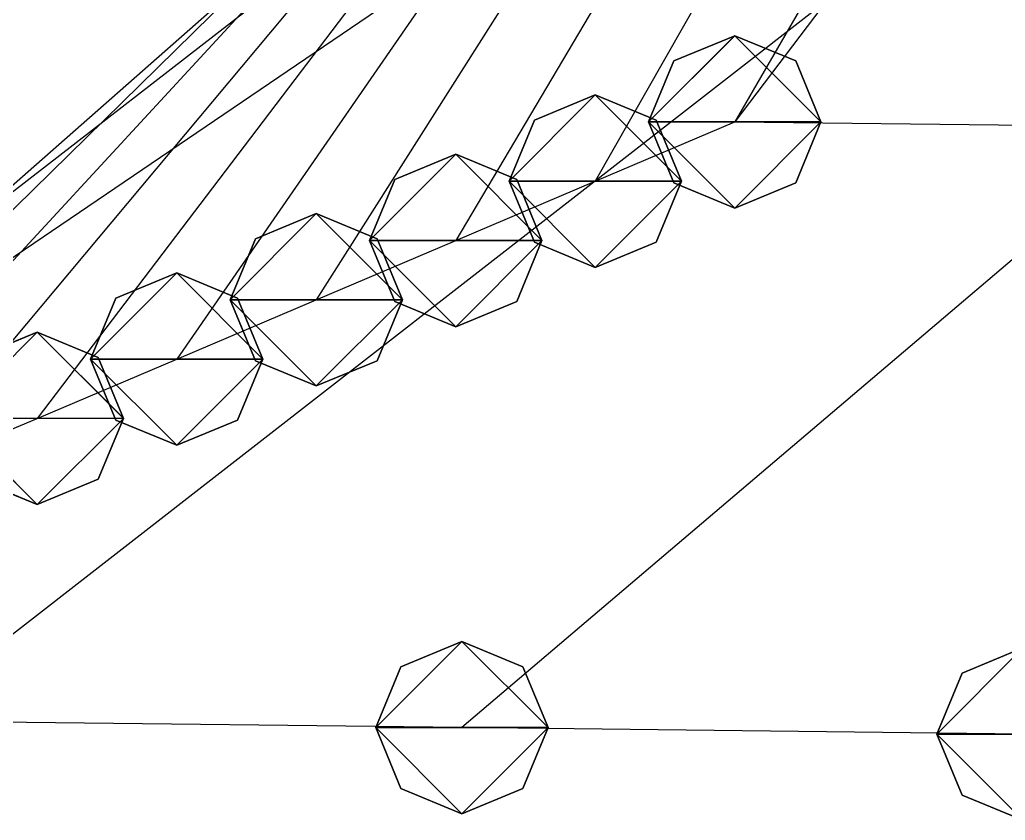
# Model space of a CAD drawing. Header units: metres. Extents: x -59 to 99, y -54 to 55.
# Drawn here: x -49.84 to -38.4, y -53.1 to -43.81 of the extents above; entities that cross this region are included whole.
import ezdxf

# ---------------------------------------------------------------- set-up
doc = ezdxf.new("R2010")
doc.units = ezdxf.units.M

msp = doc.modelspace()

# ---------------------------------------------------------------- linework, layer by layer
for p, q in [((-33.706375, -34.655807, -235.48903), (-41.542145, -44.995247, -246.90262)), ((-35.678055, -34.852127, -232.68097), (-41.542145, -44.995247, -246.90262)), ((-37.251312, -35.306625, -226.17654), (-43.161545, -45.682938, -237.05861)), ((-38.55408, -35.85675, -218.2991), (-44.780952, -46.370636, -227.21458)), ((-39.66145, -36.44751, -209.83919), (-46.400352, -47.058327, -217.37057)), ((-40.619896, -37.056564, -201.11931), (-48.019753, -47.746025, -207.52657)), ((-41.457565, -37.672134, -192.30586), (-49.639153, -48.433723, -197.68256)), ((-42.18656, -38.28588, -183.51486), (-51.258568, -49.121414, -187.83853)), ((-42.79889, -38.889984, -174.86116), (-52.877968, -49.809113, -177.99452)), ((-43.252502, -39.47351, -166.50565), (-54.497368, -50.496803, -168.15051)), ((-43.432953, -40.01529, -158.75272), (-56.116776, -51.1845, -158.3065)), ((-43.04078, -40.463684, -152.33978), (-57.736176, -51.872192, -148.46248)), ((-41.224747, -40.667046, -149.43506), (-57.736176, -51.872192, -148.46248)), ((-36.88044, -40.797417, -147.573), (-51.22329, -51.94668, -147.39627)), ((-31.61129, -40.88968, -146.25305), (-44.71041, -52.021164, -146.33006)), ((-41.542145, -43.995247, -246.90245), (-42.249252, -44.28814, -246.9025)), ((-41.542145, -43.995247, -246.90245), (-42.249252, -44.28814, -246.9025)), ((-41.542145, -43.995247, -246.90245), (-42.249252, -44.28814, -246.9025)), ((-41.542145, -43.995247, -246.90245), (-42.249252, -44.28814, -246.9025)), ((-41.542145, -43.995247, -246.90245), (-42.249252, -44.28814, -246.9025)), ((-41.542145, -43.995247, -246.90245), (-42.249252, -44.28814, -246.9025)), ((-40.835037, -44.28814, -246.9025), (-41.542145, -43.995247, -246.90245)), ((-40.835037, -44.28814, -246.9025), (-41.542145, -43.995247, -246.90245)), ((-40.835037, -44.28814, -246.9025), (-41.542145, -43.995247, -246.90245)), ((-40.835037, -44.28814, -246.9025), (-41.542145, -43.995247, -246.90245)), ((-40.835037, -44.28814, -246.9025), (-41.542145, -43.995247, -246.90245)), ((-40.835037, -44.28814, -246.9025), (-41.542145, -43.995247, -246.90245)), ((-42.249252, -44.28814, -246.9025), (-42.542145, -44.995247, -246.90262)), ((-42.249252, -44.28814, -246.9025), (-42.542145, -44.995247, -246.90262)), ((-42.249252, -44.28814, -246.9025), (-42.542145, -44.995247, -246.90262)), ((-42.249252, -44.28814, -246.9025), (-42.542145, -44.995247, -246.90262)), ((-42.249252, -44.28814, -246.9025), (-42.542145, -44.995247, -246.90262)), ((-42.249252, -44.28814, -246.9025), (-42.542145, -44.995247, -246.90262)), ((-40.542145, -44.995247, -246.90262), (-40.835037, -44.28814, -246.9025)), ((-40.542145, -44.995247, -246.90262), (-40.835037, -44.28814, -246.9025)), ((-40.542145, -44.995247, -246.90262), (-40.835037, -44.28814, -246.9025)), ((-40.542145, -44.995247, -246.90262), (-40.835037, -44.28814, -246.9025)), ((-40.542145, -44.995247, -246.90262), (-40.835037, -44.28814, -246.9025)), ((-40.542145, -44.995247, -246.90262), (-40.835037, -44.28814, -246.9025)), ((-43.161545, -44.682938, -237.05844), (-43.868652, -44.97583, -237.05849)), ((-43.161545, -44.682938, -237.05844), (-43.868652, -44.97583, -237.05849)), ((-43.161545, -44.682938, -237.05844), (-43.868652, -44.97583, -237.05849)), ((-42.454437, -44.97583, -237.05849), (-43.161545, -44.682938, -237.05844)), ((-42.454437, -44.97583, -237.05849), (-43.161545, -44.682938, -237.05844)), ((-42.454437, -44.97583, -237.05849), (-43.161545, -44.682938, -237.05844)), ((-43.868652, -44.97583, -237.05849), (-44.161545, -45.682938, -237.05861)), ((-43.868652, -44.97583, -237.05849), (-44.161545, -45.682938, -237.05861)), ((-43.868652, -44.97583, -237.05849), (-44.161545, -45.682938, -237.05861)), ((-43.161545, -45.682938, -237.05861), (-41.542145, -44.995247, -246.90262)), ((-42.542145, -44.995247, -246.90262), (-42.249252, -45.702354, -246.90274)), ((-42.542145, -44.995247, -246.90262), (-42.249252, -45.702354, -246.90274)), ((-42.542145, -44.995247, -246.90262), (-42.249252, -45.702354, -246.90274)), ((-42.542145, -44.995247, -246.90262), (-42.249252, -45.702354, -246.90274)), ((-42.542145, -44.995247, -246.90262), (-42.249252, -45.702354, -246.90274)), ((-42.542145, -44.995247, -246.90262), (-42.249252, -45.702354, -246.90274)), ((-42.161545, -45.682938, -237.05861), (-42.454437, -44.97583, -237.05849)), ((-42.161545, -45.682938, -237.05861), (-42.454437, -44.97583, -237.05849)), ((-42.161545, -45.682938, -237.05861), (-42.454437, -44.97583, -237.05849)), ((-41.542145, -44.995247, -246.90262), (-41.542145, -44.995247, -246.90262)), ((-41.542145, -44.995247, -246.90262), (-35.02926, -45.069733, -245.83641)), ((-40.835037, -45.702354, -246.90274), (-40.542145, -44.995247, -246.90262)), ((-40.835037, -45.702354, -246.90274), (-40.542145, -44.995247, -246.90262)), ((-40.835037, -45.702354, -246.90274), (-40.542145, -44.995247, -246.90262)), ((-40.835037, -45.702354, -246.90274), (-40.542145, -44.995247, -246.90262)), ((-40.835037, -45.702354, -246.90274), (-40.542145, -44.995247, -246.90262)), ((-40.835037, -45.702354, -246.90274), (-40.542145, -44.995247, -246.90262)), ((-44.780952, -45.370636, -227.21442), (-45.48806, -45.66353, -227.21446)), ((-44.780952, -45.370636, -227.21442), (-45.48806, -45.66353, -227.21446)), ((-44.780952, -45.370636, -227.21442), (-45.48806, -45.66353, -227.21446)), ((-44.073845, -45.66353, -227.21446), (-44.780952, -45.370636, -227.21442)), ((-44.073845, -45.66353, -227.21446), (-44.780952, -45.370636, -227.21442)), ((-44.073845, -45.66353, -227.21446), (-44.780952, -45.370636, -227.21442)), ((-45.48806, -45.66353, -227.21446), (-45.780952, -46.370636, -227.21458)), ((-45.48806, -45.66353, -227.21446), (-45.780952, -46.370636, -227.21458)), ((-45.48806, -45.66353, -227.21446), (-45.780952, -46.370636, -227.21458)), ((-44.780952, -46.370636, -227.21458), (-43.161545, -45.682938, -237.05861)), ((-44.161545, -45.682938, -237.05861), (-43.868652, -46.390045, -237.05873)), ((-44.161545, -45.682938, -237.05861), (-43.868652, -46.390045, -237.05873)), ((-44.161545, -45.682938, -237.05861), (-43.868652, -46.390045, -237.05873)), ((-43.780952, -46.370636, -227.21458), (-44.073845, -45.66353, -227.21446)), ((-43.780952, -46.370636, -227.21458), (-44.073845, -45.66353, -227.21446)), ((-43.780952, -46.370636, -227.21458), (-44.073845, -45.66353, -227.21446)), ((-42.454437, -46.390045, -237.05873), (-42.161545, -45.682938, -237.05861)), ((-42.454437, -46.390045, -237.05873), (-42.161545, -45.682938, -237.05861)), ((-42.454437, -46.390045, -237.05873), (-42.161545, -45.682938, -237.05861)), ((-42.249252, -45.702354, -246.90274), (-41.542145, -45.995247, -246.90279)), ((-42.249252, -45.702354, -246.90274), (-41.542145, -45.995247, -246.90279)), ((-42.249252, -45.702354, -246.90274), (-41.542145, -45.995247, -246.90279)), ((-42.249252, -45.702354, -246.90274), (-41.542145, -45.995247, -246.90279)), ((-42.249252, -45.702354, -246.90274), (-41.542145, -45.995247, -246.90279)), ((-42.249252, -45.702354, -246.90274), (-41.542145, -45.995247, -246.90279)), ((-41.542145, -45.995247, -246.90279), (-40.835037, -45.702354, -246.90274)), ((-41.542145, -45.995247, -246.90279), (-40.835037, -45.702354, -246.90274)), ((-41.542145, -45.995247, -246.90279), (-40.835037, -45.702354, -246.90274)), ((-41.542145, -45.995247, -246.90279), (-40.835037, -45.702354, -246.90274)), ((-41.542145, -45.995247, -246.90279), (-40.835037, -45.702354, -246.90274)), ((-41.542145, -45.995247, -246.90279), (-40.835037, -45.702354, -246.90274)), ((-46.400352, -46.058327, -217.3704), (-47.10746, -46.35122, -217.37045)), ((-46.400352, -46.058327, -217.3704), (-47.10746, -46.35122, -217.37045)), ((-46.400352, -46.058327, -217.3704), (-47.10746, -46.35122, -217.37045)), ((-45.693245, -46.35122, -217.37045), (-46.400352, -46.058327, -217.3704)), ((-45.693245, -46.35122, -217.37045), (-46.400352, -46.058327, -217.3704)), ((-45.693245, -46.35122, -217.37045), (-46.400352, -46.058327, -217.3704)), ((-47.10746, -46.35122, -217.37045), (-47.400352, -47.058327, -217.37057)), ((-47.10746, -46.35122, -217.37045), (-47.400352, -47.058327, -217.37057)), ((-47.10746, -46.35122, -217.37045), (-47.400352, -47.058327, -217.37057)), ((-46.400352, -47.058327, -217.37057), (-44.780952, -46.370636, -227.21458)), ((-45.780952, -46.370636, -227.21458), (-45.48806, -47.077744, -227.2147)), ((-45.780952, -46.370636, -227.21458), (-45.48806, -47.077744, -227.2147)), ((-45.780952, -46.370636, -227.21458), (-45.48806, -47.077744, -227.2147)), ((-45.400352, -47.058327, -217.37057), (-45.693245, -46.35122, -217.37045)), ((-45.400352, -47.058327, -217.37057), (-45.693245, -46.35122, -217.37045)), ((-45.400352, -47.058327, -217.37057), (-45.693245, -46.35122, -217.37045)), ((-44.073845, -47.077744, -227.2147), (-43.780952, -46.370636, -227.21458)), ((-44.073845, -47.077744, -227.2147), (-43.780952, -46.370636, -227.21458)), ((-44.073845, -47.077744, -227.2147), (-43.780952, -46.370636, -227.21458)), ((-43.868652, -46.390045, -237.05873), (-43.161545, -46.682938, -237.05878)), ((-43.868652, -46.390045, -237.05873), (-43.161545, -46.682938, -237.05878)), ((-43.868652, -46.390045, -237.05873), (-43.161545, -46.682938, -237.05878)), ((-43.161545, -46.682938, -237.05878), (-42.454437, -46.390045, -237.05873)), ((-43.161545, -46.682938, -237.05878), (-42.454437, -46.390045, -237.05873)), ((-43.161545, -46.682938, -237.05878), (-42.454437, -46.390045, -237.05873)), ((-48.019753, -46.746025, -207.5264), (-48.72686, -47.038918, -207.52644)), ((-48.019753, -46.746025, -207.5264), (-48.72686, -47.038918, -207.52644)), ((-48.019753, -46.746025, -207.5264), (-48.72686, -47.038918, -207.52644)), ((-47.312645, -47.038918, -207.52644), (-48.019753, -46.746025, -207.5264)), ((-47.312645, -47.038918, -207.52644), (-48.019753, -46.746025, -207.5264)), ((-47.312645, -47.038918, -207.52644), (-48.019753, -46.746025, -207.5264)), ((-48.72686, -47.038918, -207.52644), (-49.019753, -47.746025, -207.52657)), ((-48.72686, -47.038918, -207.52644), (-49.019753, -47.746025, -207.52657)), ((-48.72686, -47.038918, -207.52644), (-49.019753, -47.746025, -207.52657)), ((-48.019753, -47.746025, -207.52657), (-46.400352, -47.058327, -217.37057)), ((-47.400352, -47.058327, -217.37057), (-47.10746, -47.765434, -217.3707)), ((-47.400352, -47.058327, -217.37057), (-47.10746, -47.765434, -217.3707)), ((-47.400352, -47.058327, -217.37057), (-47.10746, -47.765434, -217.3707)), ((-47.019753, -47.746025, -207.52657), (-47.312645, -47.038918, -207.52644)), ((-47.019753, -47.746025, -207.52657), (-47.312645, -47.038918, -207.52644)), ((-47.019753, -47.746025, -207.52657), (-47.312645, -47.038918, -207.52644)), ((-45.693245, -47.765434, -217.3707), (-45.400352, -47.058327, -217.37057)), ((-45.693245, -47.765434, -217.3707), (-45.400352, -47.058327, -217.37057)), ((-45.693245, -47.765434, -217.3707), (-45.400352, -47.058327, -217.37057)), ((-45.48806, -47.077744, -227.2147), (-44.780952, -47.370636, -227.21475)), ((-45.48806, -47.077744, -227.2147), (-44.780952, -47.370636, -227.21475)), ((-45.48806, -47.077744, -227.2147), (-44.780952, -47.370636, -227.21475)), ((-44.780952, -47.370636, -227.21475), (-44.073845, -47.077744, -227.2147)), ((-44.780952, -47.370636, -227.21475), (-44.073845, -47.077744, -227.2147)), ((-44.780952, -47.370636, -227.21475), (-44.073845, -47.077744, -227.2147)), ((-49.639153, -47.433723, -197.68239), (-50.34626, -47.726616, -197.68243)), ((-49.639153, -47.433723, -197.68239), (-50.34626, -47.726616, -197.68243)), ((-49.639153, -47.433723, -197.68239), (-50.34626, -47.726616, -197.68243)), ((-48.932045, -47.726616, -197.68243), (-49.639153, -47.433723, -197.68239)), ((-48.932045, -47.726616, -197.68243), (-49.639153, -47.433723, -197.68239)), ((-48.932045, -47.726616, -197.68243), (-49.639153, -47.433723, -197.68239)), ((-49.639153, -48.433723, -197.68256), (-48.019753, -47.746025, -207.52657)), ((-49.019753, -47.746025, -207.52657), (-48.72686, -48.453133, -207.52669)), ((-49.019753, -47.746025, -207.52657), (-48.72686, -48.453133, -207.52669)), ((-49.019753, -47.746025, -207.52657), (-48.72686, -48.453133, -207.52669)), ((-48.639153, -48.433723, -197.68256), (-48.932045, -47.726616, -197.68243)), ((-48.639153, -48.433723, -197.68256), (-48.932045, -47.726616, -197.68243)), ((-48.639153, -48.433723, -197.68256), (-48.932045, -47.726616, -197.68243)), ((-47.312645, -48.453133, -207.52669), (-47.019753, -47.746025, -207.52657)), ((-47.312645, -48.453133, -207.52669), (-47.019753, -47.746025, -207.52657)), ((-47.312645, -48.453133, -207.52669), (-47.019753, -47.746025, -207.52657)), ((-47.10746, -47.765434, -217.3707), (-46.400352, -48.058327, -217.37074)), ((-47.10746, -47.765434, -217.3707), (-46.400352, -48.058327, -217.37074)), ((-47.10746, -47.765434, -217.3707), (-46.400352, -48.058327, -217.37074)), ((-46.400352, -48.058327, -217.37074), (-45.693245, -47.765434, -217.3707)), ((-46.400352, -48.058327, -217.37074), (-45.693245, -47.765434, -217.3707)), ((-46.400352, -48.058327, -217.37074), (-45.693245, -47.765434, -217.3707)), ((-51.258568, -49.121414, -187.83853), (-49.639153, -48.433723, -197.68256)), ((-48.932045, -49.14083, -197.68268), (-48.639153, -48.433723, -197.68256)), ((-48.932045, -49.14083, -197.68268), (-48.639153, -48.433723, -197.68256)), ((-48.932045, -49.14083, -197.68268), (-48.639153, -48.433723, -197.68256)), ((-48.72686, -48.453133, -207.52669), (-48.019753, -48.746025, -207.52673)), ((-48.72686, -48.453133, -207.52669), (-48.019753, -48.746025, -207.52673)), ((-48.72686, -48.453133, -207.52669), (-48.019753, -48.746025, -207.52673)), ((-48.019753, -48.746025, -207.52673), (-47.312645, -48.453133, -207.52669)), ((-48.019753, -48.746025, -207.52673), (-47.312645, -48.453133, -207.52669)), ((-48.019753, -48.746025, -207.52673), (-47.312645, -48.453133, -207.52669)), ((-50.34626, -49.14083, -197.68268), (-49.639153, -49.433723, -197.68272)), ((-50.34626, -49.14083, -197.68268), (-49.639153, -49.433723, -197.68272)), ((-50.34626, -49.14083, -197.68268), (-49.639153, -49.433723, -197.68272)), ((-49.639153, -49.433723, -197.68272), (-48.932045, -49.14083, -197.68268)), ((-49.639153, -49.433723, -197.68272), (-48.932045, -49.14083, -197.68268)), ((-49.639153, -49.433723, -197.68272), (-48.932045, -49.14083, -197.68268)), ((-44.71041, -51.021164, -146.3299), (-45.41752, -51.314056, -146.32994)), ((-44.71041, -51.021164, -146.3299), (-45.41752, -51.314056, -146.32994)), ((-44.71041, -51.021164, -146.3299), (-45.41752, -51.314056, -146.32994)), ((-44.003304, -51.314056, -146.32994), (-44.71041, -51.021164, -146.3299)), ((-44.003304, -51.314056, -146.32994), (-44.71041, -51.021164, -146.3299)), ((-44.003304, -51.314056, -146.32994), (-44.71041, -51.021164, -146.3299)), ((-38.19753, -51.09565, -145.26369), (-38.904636, -51.388542, -145.26373)), ((-38.19753, -51.09565, -145.26369), (-38.904636, -51.388542, -145.26373)), ((-38.19753, -51.09565, -145.26369), (-38.904636, -51.388542, -145.26373)), ((-45.41752, -51.314056, -146.32994), (-45.71041, -52.021164, -146.33006)), ((-45.41752, -51.314056, -146.32994), (-45.71041, -52.021164, -146.33006)), ((-45.41752, -51.314056, -146.32994), (-45.71041, -52.021164, -146.33006)), ((-43.71041, -52.021164, -146.33006), (-44.003304, -51.314056, -146.32994)), ((-43.71041, -52.021164, -146.33006), (-44.003304, -51.314056, -146.32994)), ((-43.71041, -52.021164, -146.33006), (-44.003304, -51.314056, -146.32994)), ((-38.904636, -51.388542, -145.26373), (-39.19753, -52.09565, -145.26385)), ((-38.904636, -51.388542, -145.26373), (-39.19753, -52.09565, -145.26385)), ((-38.904636, -51.388542, -145.26373), (-39.19753, -52.09565, -145.26385)), ((-44.71041, -52.021164, -146.33006), (-51.22329, -51.94668, -147.39627)), ((-45.71041, -52.021164, -146.33006), (-45.41752, -52.72827, -146.33018)), ((-45.71041, -52.021164, -146.33006), (-45.41752, -52.72827, -146.33018)), ((-45.71041, -52.021164, -146.33006), (-45.41752, -52.72827, -146.33018)), ((-38.19753, -52.09565, -145.26385), (-44.71041, -52.021164, -146.33006)), ((-44.003304, -52.72827, -146.33018), (-43.71041, -52.021164, -146.33006)), ((-44.003304, -52.72827, -146.33018), (-43.71041, -52.021164, -146.33006)), ((-44.003304, -52.72827, -146.33018), (-43.71041, -52.021164, -146.33006)), ((-39.19753, -52.09565, -145.26385), (-38.904636, -52.802757, -145.26398)), ((-39.19753, -52.09565, -145.26385), (-38.904636, -52.802757, -145.26398)), ((-39.19753, -52.09565, -145.26385), (-38.904636, -52.802757, -145.26398)), ((-45.41752, -52.72827, -146.33018), (-44.71041, -53.021164, -146.33023)), ((-45.41752, -52.72827, -146.33018), (-44.71041, -53.021164, -146.33023)), ((-45.41752, -52.72827, -146.33018), (-44.71041, -53.021164, -146.33023)), ((-44.71041, -53.021164, -146.33023), (-44.003304, -52.72827, -146.33018)), ((-44.71041, -53.021164, -146.33023), (-44.003304, -52.72827, -146.33018)), ((-44.71041, -53.021164, -146.33023), (-44.003304, -52.72827, -146.33018)), ((-38.904636, -52.802757, -145.26398), (-38.19753, -53.09565, -145.26402)), ((-38.904636, -52.802757, -145.26398), (-38.19753, -53.09565, -145.26402)), ((-38.904636, -52.802757, -145.26398), (-38.19753, -53.09565, -145.26402))]:
    msp.add_line(p, q)
for points in [[(-42.542145, -44.995247, -246.90262), (-42.249252, -44.28814, -246.9025), (-41.542145, -43.995247, -246.90245), (-41.542046, -43.995148, -246.90234)], [(-42.542145, -44.995247, -246.90262), (-42.249252, -44.28814, -246.9025), (-41.542145, -43.995247, -246.90245), (-41.542046, -43.995148, -246.90234)], [(-42.542145, -44.995247, -246.90262), (-42.249252, -44.28814, -246.9025), (-41.542145, -43.995247, -246.90245), (-41.542046, -43.995148, -246.90234)], [(-42.542145, -44.995247, -246.90262), (-42.249252, -44.28814, -246.9025), (-41.542145, -43.995247, -246.90245), (-41.542046, -43.995148, -246.90234)], [(-42.542145, -44.995247, -246.90262), (-42.249252, -44.28814, -246.9025), (-41.542145, -43.995247, -246.90245), (-41.542046, -43.995148, -246.90234)], [(-42.542145, -44.995247, -246.90262), (-42.249252, -44.28814, -246.9025), (-41.542145, -43.995247, -246.90245), (-41.542046, -43.995148, -246.90234)], [(-42.542145, -44.995247, -246.90262), (-41.542145, -43.995247, -246.90245), (-40.542145, -44.995247, -246.90262), (-40.542046, -44.995148, -246.90251)], [(-42.542145, -44.995247, -246.90262), (-41.542145, -43.995247, -246.90245), (-40.542145, -44.995247, -246.90262), (-40.542046, -44.995148, -246.90251)], [(-42.542145, -44.995247, -246.90262), (-41.542145, -43.995247, -246.90245), (-40.542145, -44.995247, -246.90262), (-40.542046, -44.995148, -246.90251)], [(-42.542145, -44.995247, -246.90262), (-41.542145, -43.995247, -246.90245), (-40.542145, -44.995247, -246.90262), (-40.542046, -44.995148, -246.90251)], [(-42.542145, -44.995247, -246.90262), (-41.542145, -43.995247, -246.90245), (-40.542145, -44.995247, -246.90262), (-40.542046, -44.995148, -246.90251)], [(-42.542145, -44.995247, -246.90262), (-41.542145, -43.995247, -246.90245), (-40.542145, -44.995247, -246.90262), (-40.542046, -44.995148, -246.90251)], [(-41.542145, -43.995247, -246.90245), (-40.835037, -44.28814, -246.9025), (-40.542145, -44.995247, -246.90262), (-40.542046, -44.995148, -246.90251)], [(-41.542145, -43.995247, -246.90245), (-40.835037, -44.28814, -246.9025), (-40.542145, -44.995247, -246.90262), (-40.542046, -44.995148, -246.90251)], [(-41.542145, -43.995247, -246.90245), (-40.835037, -44.28814, -246.9025), (-40.542145, -44.995247, -246.90262), (-40.542046, -44.995148, -246.90251)], [(-41.542145, -43.995247, -246.90245), (-40.835037, -44.28814, -246.9025), (-40.542145, -44.995247, -246.90262), (-40.542046, -44.995148, -246.90251)], [(-41.542145, -43.995247, -246.90245), (-40.835037, -44.28814, -246.9025), (-40.542145, -44.995247, -246.90262), (-40.542046, -44.995148, -246.90251)], [(-41.542145, -43.995247, -246.90245), (-40.835037, -44.28814, -246.9025), (-40.542145, -44.995247, -246.90262), (-40.542046, -44.995148, -246.90251)], [(-44.161545, -45.682938, -237.05861), (-43.868652, -44.97583, -237.05849), (-43.161545, -44.682938, -237.05844), (-43.161446, -44.68284, -237.05833)], [(-44.161545, -45.682938, -237.05861), (-43.868652, -44.97583, -237.05849), (-43.161545, -44.682938, -237.05844), (-43.161446, -44.68284, -237.05833)], [(-44.161545, -45.682938, -237.05861), (-43.868652, -44.97583, -237.05849), (-43.161545, -44.682938, -237.05844), (-43.161446, -44.68284, -237.05833)], [(-44.161545, -45.682938, -237.05861), (-43.161545, -44.682938, -237.05844), (-42.161545, -45.682938, -237.05861), (-42.161446, -45.68284, -237.0585)], [(-44.161545, -45.682938, -237.05861), (-43.161545, -44.682938, -237.05844), (-42.161545, -45.682938, -237.05861), (-42.161446, -45.68284, -237.0585)], [(-44.161545, -45.682938, -237.05861), (-43.161545, -44.682938, -237.05844), (-42.161545, -45.682938, -237.05861), (-42.161446, -45.68284, -237.0585)], [(-43.161545, -44.682938, -237.05844), (-42.454437, -44.97583, -237.05849), (-42.161545, -45.682938, -237.05861), (-42.161446, -45.68284, -237.0585)], [(-43.161545, -44.682938, -237.05844), (-42.454437, -44.97583, -237.05849), (-42.161545, -45.682938, -237.05861), (-42.161446, -45.68284, -237.0585)], [(-43.161545, -44.682938, -237.05844), (-42.454437, -44.97583, -237.05849), (-42.161545, -45.682938, -237.05861), (-42.161446, -45.68284, -237.0585)], [(-41.542145, -45.995247, -246.90279), (-42.249252, -45.702354, -246.90274), (-42.542145, -44.995247, -246.90262), (-42.542046, -44.995148, -246.90251)], [(-40.542145, -44.995247, -246.90262), (-41.542145, -45.995247, -246.90279), (-42.542145, -44.995247, -246.90262), (-42.542046, -44.995148, -246.90251)], [(-41.542145, -45.995247, -246.90279), (-42.249252, -45.702354, -246.90274), (-42.542145, -44.995247, -246.90262), (-42.542046, -44.995148, -246.90251)], [(-40.542145, -44.995247, -246.90262), (-41.542145, -45.995247, -246.90279), (-42.542145, -44.995247, -246.90262), (-42.542046, -44.995148, -246.90251)], [(-41.542145, -45.995247, -246.90279), (-42.249252, -45.702354, -246.90274), (-42.542145, -44.995247, -246.90262), (-42.542046, -44.995148, -246.90251)], [(-40.542145, -44.995247, -246.90262), (-41.542145, -45.995247, -246.90279), (-42.542145, -44.995247, -246.90262), (-42.542046, -44.995148, -246.90251)], [(-41.542145, -45.995247, -246.90279), (-42.249252, -45.702354, -246.90274), (-42.542145, -44.995247, -246.90262), (-42.542046, -44.995148, -246.90251)], [(-40.542145, -44.995247, -246.90262), (-41.542145, -45.995247, -246.90279), (-42.542145, -44.995247, -246.90262), (-42.542046, -44.995148, -246.90251)], [(-41.542145, -45.995247, -246.90279), (-42.249252, -45.702354, -246.90274), (-42.542145, -44.995247, -246.90262), (-42.542046, -44.995148, -246.90251)], [(-40.542145, -44.995247, -246.90262), (-41.542145, -45.995247, -246.90279), (-42.542145, -44.995247, -246.90262), (-42.542046, -44.995148, -246.90251)], [(-41.542145, -45.995247, -246.90279), (-42.249252, -45.702354, -246.90274), (-42.542145, -44.995247, -246.90262), (-42.542046, -44.995148, -246.90251)], [(-40.542145, -44.995247, -246.90262), (-41.542145, -45.995247, -246.90279), (-42.542145, -44.995247, -246.90262), (-42.542046, -44.995148, -246.90251)], [(-40.542145, -44.995247, -246.90262), (-40.835037, -45.702354, -246.90274), (-41.542145, -45.995247, -246.90279), (-41.542046, -45.995148, -246.90268)], [(-40.542145, -44.995247, -246.90262), (-40.835037, -45.702354, -246.90274), (-41.542145, -45.995247, -246.90279), (-41.542046, -45.995148, -246.90268)], [(-40.542145, -44.995247, -246.90262), (-40.835037, -45.702354, -246.90274), (-41.542145, -45.995247, -246.90279), (-41.542046, -45.995148, -246.90268)], [(-40.542145, -44.995247, -246.90262), (-40.835037, -45.702354, -246.90274), (-41.542145, -45.995247, -246.90279), (-41.542046, -45.995148, -246.90268)], [(-40.542145, -44.995247, -246.90262), (-40.835037, -45.702354, -246.90274), (-41.542145, -45.995247, -246.90279), (-41.542046, -45.995148, -246.90268)], [(-40.542145, -44.995247, -246.90262), (-40.835037, -45.702354, -246.90274), (-41.542145, -45.995247, -246.90279), (-41.542046, -45.995148, -246.90268)], [(-45.780952, -46.370636, -227.21458), (-45.48806, -45.66353, -227.21446), (-44.780952, -45.370636, -227.21442), (-44.780853, -45.370537, -227.21431)], [(-45.780952, -46.370636, -227.21458), (-45.48806, -45.66353, -227.21446), (-44.780952, -45.370636, -227.21442), (-44.780853, -45.370537, -227.21431)], [(-45.780952, -46.370636, -227.21458), (-45.48806, -45.66353, -227.21446), (-44.780952, -45.370636, -227.21442), (-44.780853, -45.370537, -227.21431)], [(-45.780952, -46.370636, -227.21458), (-44.780952, -45.370636, -227.21442), (-43.780952, -46.370636, -227.21458), (-43.780853, -46.370537, -227.21448)], [(-45.780952, -46.370636, -227.21458), (-44.780952, -45.370636, -227.21442), (-43.780952, -46.370636, -227.21458), (-43.780853, -46.370537, -227.21448)], [(-45.780952, -46.370636, -227.21458), (-44.780952, -45.370636, -227.21442), (-43.780952, -46.370636, -227.21458), (-43.780853, -46.370537, -227.21448)], [(-44.780952, -45.370636, -227.21442), (-44.073845, -45.66353, -227.21446), (-43.780952, -46.370636, -227.21458), (-43.780853, -46.370537, -227.21448)], [(-44.780952, -45.370636, -227.21442), (-44.073845, -45.66353, -227.21446), (-43.780952, -46.370636, -227.21458), (-43.780853, -46.370537, -227.21448)], [(-44.780952, -45.370636, -227.21442), (-44.073845, -45.66353, -227.21446), (-43.780952, -46.370636, -227.21458), (-43.780853, -46.370537, -227.21448)], [(-43.161545, -46.682938, -237.05878), (-43.868652, -46.390045, -237.05873), (-44.161545, -45.682938, -237.05861), (-44.161446, -45.68284, -237.0585)], [(-42.161545, -45.682938, -237.05861), (-43.161545, -46.682938, -237.05878), (-44.161545, -45.682938, -237.05861), (-44.161446, -45.68284, -237.0585)], [(-43.161545, -46.682938, -237.05878), (-43.868652, -46.390045, -237.05873), (-44.161545, -45.682938, -237.05861), (-44.161446, -45.68284, -237.0585)], [(-42.161545, -45.682938, -237.05861), (-43.161545, -46.682938, -237.05878), (-44.161545, -45.682938, -237.05861), (-44.161446, -45.68284, -237.0585)], [(-43.161545, -46.682938, -237.05878), (-43.868652, -46.390045, -237.05873), (-44.161545, -45.682938, -237.05861), (-44.161446, -45.68284, -237.0585)], [(-42.161545, -45.682938, -237.05861), (-43.161545, -46.682938, -237.05878), (-44.161545, -45.682938, -237.05861), (-44.161446, -45.68284, -237.0585)], [(-42.161545, -45.682938, -237.05861), (-42.454437, -46.390045, -237.05873), (-43.161545, -46.682938, -237.05878), (-43.161446, -46.68284, -237.05867)], [(-42.161545, -45.682938, -237.05861), (-42.454437, -46.390045, -237.05873), (-43.161545, -46.682938, -237.05878), (-43.161446, -46.68284, -237.05867)], [(-42.161545, -45.682938, -237.05861), (-42.454437, -46.390045, -237.05873), (-43.161545, -46.682938, -237.05878), (-43.161446, -46.68284, -237.05867)], [(-47.400352, -47.058327, -217.37057), (-47.10746, -46.35122, -217.37045), (-46.400352, -46.058327, -217.3704), (-46.400253, -46.058228, -217.3703)], [(-47.400352, -47.058327, -217.37057), (-47.10746, -46.35122, -217.37045), (-46.400352, -46.058327, -217.3704), (-46.400253, -46.058228, -217.3703)], [(-47.400352, -47.058327, -217.37057), (-47.10746, -46.35122, -217.37045), (-46.400352, -46.058327, -217.3704), (-46.400253, -46.058228, -217.3703)], [(-47.400352, -47.058327, -217.37057), (-46.400352, -46.058327, -217.3704), (-45.400352, -47.058327, -217.37057), (-45.400253, -47.058228, -217.37047)], [(-47.400352, -47.058327, -217.37057), (-46.400352, -46.058327, -217.3704), (-45.400352, -47.058327, -217.37057), (-45.400253, -47.058228, -217.37047)], [(-47.400352, -47.058327, -217.37057), (-46.400352, -46.058327, -217.3704), (-45.400352, -47.058327, -217.37057), (-45.400253, -47.058228, -217.37047)], [(-46.400352, -46.058327, -217.3704), (-45.693245, -46.35122, -217.37045), (-45.400352, -47.058327, -217.37057), (-45.400253, -47.058228, -217.37047)], [(-46.400352, -46.058327, -217.3704), (-45.693245, -46.35122, -217.37045), (-45.400352, -47.058327, -217.37057), (-45.400253, -47.058228, -217.37047)], [(-46.400352, -46.058327, -217.3704), (-45.693245, -46.35122, -217.37045), (-45.400352, -47.058327, -217.37057), (-45.400253, -47.058228, -217.37047)], [(-44.780952, -47.370636, -227.21475), (-45.48806, -47.077744, -227.2147), (-45.780952, -46.370636, -227.21458), (-45.780853, -46.370537, -227.21448)], [(-43.780952, -46.370636, -227.21458), (-44.780952, -47.370636, -227.21475), (-45.780952, -46.370636, -227.21458), (-45.780853, -46.370537, -227.21448)], [(-44.780952, -47.370636, -227.21475), (-45.48806, -47.077744, -227.2147), (-45.780952, -46.370636, -227.21458), (-45.780853, -46.370537, -227.21448)], [(-43.780952, -46.370636, -227.21458), (-44.780952, -47.370636, -227.21475), (-45.780952, -46.370636, -227.21458), (-45.780853, -46.370537, -227.21448)], [(-44.780952, -47.370636, -227.21475), (-45.48806, -47.077744, -227.2147), (-45.780952, -46.370636, -227.21458), (-45.780853, -46.370537, -227.21448)], [(-43.780952, -46.370636, -227.21458), (-44.780952, -47.370636, -227.21475), (-45.780952, -46.370636, -227.21458), (-45.780853, -46.370537, -227.21448)], [(-43.780952, -46.370636, -227.21458), (-44.073845, -47.077744, -227.2147), (-44.780952, -47.370636, -227.21475), (-44.780853, -47.370537, -227.21465)], [(-43.780952, -46.370636, -227.21458), (-44.073845, -47.077744, -227.2147), (-44.780952, -47.370636, -227.21475), (-44.780853, -47.370537, -227.21465)], [(-43.780952, -46.370636, -227.21458), (-44.073845, -47.077744, -227.2147), (-44.780952, -47.370636, -227.21475), (-44.780853, -47.370537, -227.21465)], [(-49.019753, -47.746025, -207.52657), (-48.72686, -47.038918, -207.52644), (-48.019753, -46.746025, -207.5264), (-48.019653, -46.745926, -207.52629)], [(-49.019753, -47.746025, -207.52657), (-48.72686, -47.038918, -207.52644), (-48.019753, -46.746025, -207.5264), (-48.019653, -46.745926, -207.52629)], [(-49.019753, -47.746025, -207.52657), (-48.72686, -47.038918, -207.52644), (-48.019753, -46.746025, -207.5264), (-48.019653, -46.745926, -207.52629)], [(-49.019753, -47.746025, -207.52657), (-48.019753, -46.746025, -207.5264), (-47.019753, -47.746025, -207.52657), (-47.019653, -47.745926, -207.52646)], [(-49.019753, -47.746025, -207.52657), (-48.019753, -46.746025, -207.5264), (-47.019753, -47.746025, -207.52657), (-47.019653, -47.745926, -207.52646)], [(-49.019753, -47.746025, -207.52657), (-48.019753, -46.746025, -207.5264), (-47.019753, -47.746025, -207.52657), (-47.019653, -47.745926, -207.52646)], [(-48.019753, -46.746025, -207.5264), (-47.312645, -47.038918, -207.52644), (-47.019753, -47.746025, -207.52657), (-47.019653, -47.745926, -207.52646)], [(-48.019753, -46.746025, -207.5264), (-47.312645, -47.038918, -207.52644), (-47.019753, -47.746025, -207.52657), (-47.019653, -47.745926, -207.52646)], [(-48.019753, -46.746025, -207.5264), (-47.312645, -47.038918, -207.52644), (-47.019753, -47.746025, -207.52657), (-47.019653, -47.745926, -207.52646)], [(-46.400352, -48.058327, -217.37074), (-47.10746, -47.765434, -217.3707), (-47.400352, -47.058327, -217.37057), (-47.400253, -47.058228, -217.37047)], [(-45.400352, -47.058327, -217.37057), (-46.400352, -48.058327, -217.37074), (-47.400352, -47.058327, -217.37057), (-47.400253, -47.058228, -217.37047)], [(-46.400352, -48.058327, -217.37074), (-47.10746, -47.765434, -217.3707), (-47.400352, -47.058327, -217.37057), (-47.400253, -47.058228, -217.37047)], [(-45.400352, -47.058327, -217.37057), (-46.400352, -48.058327, -217.37074), (-47.400352, -47.058327, -217.37057), (-47.400253, -47.058228, -217.37047)], [(-46.400352, -48.058327, -217.37074), (-47.10746, -47.765434, -217.3707), (-47.400352, -47.058327, -217.37057), (-47.400253, -47.058228, -217.37047)], [(-45.400352, -47.058327, -217.37057), (-46.400352, -48.058327, -217.37074), (-47.400352, -47.058327, -217.37057), (-47.400253, -47.058228, -217.37047)], [(-45.400352, -47.058327, -217.37057), (-45.693245, -47.765434, -217.3707), (-46.400352, -48.058327, -217.37074), (-46.400253, -48.058228, -217.37064)], [(-45.400352, -47.058327, -217.37057), (-45.693245, -47.765434, -217.3707), (-46.400352, -48.058327, -217.37074), (-46.400253, -48.058228, -217.37064)], [(-45.400352, -47.058327, -217.37057), (-45.693245, -47.765434, -217.3707), (-46.400352, -48.058327, -217.37074), (-46.400253, -48.058228, -217.37064)], [(-50.639153, -48.433723, -197.68256), (-50.34626, -47.726616, -197.68243), (-49.639153, -47.433723, -197.68239), (-49.639053, -47.433624, -197.68228)], [(-50.639153, -48.433723, -197.68256), (-50.34626, -47.726616, -197.68243), (-49.639153, -47.433723, -197.68239), (-49.639053, -47.433624, -197.68228)], [(-50.639153, -48.433723, -197.68256), (-50.34626, -47.726616, -197.68243), (-49.639153, -47.433723, -197.68239), (-49.639053, -47.433624, -197.68228)], [(-50.639153, -48.433723, -197.68256), (-49.639153, -47.433723, -197.68239), (-48.639153, -48.433723, -197.68256), (-48.639053, -48.433624, -197.68245)], [(-50.639153, -48.433723, -197.68256), (-49.639153, -47.433723, -197.68239), (-48.639153, -48.433723, -197.68256), (-48.639053, -48.433624, -197.68245)], [(-50.639153, -48.433723, -197.68256), (-49.639153, -47.433723, -197.68239), (-48.639153, -48.433723, -197.68256), (-48.639053, -48.433624, -197.68245)], [(-49.639153, -47.433723, -197.68239), (-48.932045, -47.726616, -197.68243), (-48.639153, -48.433723, -197.68256), (-48.639053, -48.433624, -197.68245)], [(-49.639153, -47.433723, -197.68239), (-48.932045, -47.726616, -197.68243), (-48.639153, -48.433723, -197.68256), (-48.639053, -48.433624, -197.68245)], [(-49.639153, -47.433723, -197.68239), (-48.932045, -47.726616, -197.68243), (-48.639153, -48.433723, -197.68256), (-48.639053, -48.433624, -197.68245)], [(-48.019753, -48.746025, -207.52673), (-48.72686, -48.453133, -207.52669), (-49.019753, -47.746025, -207.52657), (-49.019653, -47.745926, -207.52646)], [(-47.019753, -47.746025, -207.52657), (-48.019753, -48.746025, -207.52673), (-49.019753, -47.746025, -207.52657), (-49.019653, -47.745926, -207.52646)], [(-48.019753, -48.746025, -207.52673), (-48.72686, -48.453133, -207.52669), (-49.019753, -47.746025, -207.52657), (-49.019653, -47.745926, -207.52646)], [(-47.019753, -47.746025, -207.52657), (-48.019753, -48.746025, -207.52673), (-49.019753, -47.746025, -207.52657), (-49.019653, -47.745926, -207.52646)], [(-48.019753, -48.746025, -207.52673), (-48.72686, -48.453133, -207.52669), (-49.019753, -47.746025, -207.52657), (-49.019653, -47.745926, -207.52646)], [(-47.019753, -47.746025, -207.52657), (-48.019753, -48.746025, -207.52673), (-49.019753, -47.746025, -207.52657), (-49.019653, -47.745926, -207.52646)], [(-47.019753, -47.746025, -207.52657), (-47.312645, -48.453133, -207.52669), (-48.019753, -48.746025, -207.52673), (-48.019653, -48.745926, -207.52663)], [(-47.019753, -47.746025, -207.52657), (-47.312645, -48.453133, -207.52669), (-48.019753, -48.746025, -207.52673), (-48.019653, -48.745926, -207.52663)], [(-47.019753, -47.746025, -207.52657), (-47.312645, -48.453133, -207.52669), (-48.019753, -48.746025, -207.52673), (-48.019653, -48.745926, -207.52663)], [(-49.639153, -49.433723, -197.68272), (-50.34626, -49.14083, -197.68268), (-50.639153, -48.433723, -197.68256), (-50.639053, -48.433624, -197.68245)], [(-48.639153, -48.433723, -197.68256), (-49.639153, -49.433723, -197.68272), (-50.639153, -48.433723, -197.68256), (-50.639053, -48.433624, -197.68245)], [(-49.639153, -49.433723, -197.68272), (-50.34626, -49.14083, -197.68268), (-50.639153, -48.433723, -197.68256), (-50.639053, -48.433624, -197.68245)], [(-48.639153, -48.433723, -197.68256), (-49.639153, -49.433723, -197.68272), (-50.639153, -48.433723, -197.68256), (-50.639053, -48.433624, -197.68245)], [(-49.639153, -49.433723, -197.68272), (-50.34626, -49.14083, -197.68268), (-50.639153, -48.433723, -197.68256), (-50.639053, -48.433624, -197.68245)], [(-48.639153, -48.433723, -197.68256), (-49.639153, -49.433723, -197.68272), (-50.639153, -48.433723, -197.68256), (-50.639053, -48.433624, -197.68245)], [(-48.639153, -48.433723, -197.68256), (-48.932045, -49.14083, -197.68268), (-49.639153, -49.433723, -197.68272), (-49.639053, -49.433624, -197.68262)], [(-48.639153, -48.433723, -197.68256), (-48.932045, -49.14083, -197.68268), (-49.639153, -49.433723, -197.68272), (-49.639053, -49.433624, -197.68262)], [(-48.639153, -48.433723, -197.68256), (-48.932045, -49.14083, -197.68268), (-49.639153, -49.433723, -197.68272), (-49.639053, -49.433624, -197.68262)], [(-45.71041, -52.021164, -146.33006), (-45.41752, -51.314056, -146.32994), (-44.71041, -51.021164, -146.3299), (-44.71031, -51.021065, -146.32979)], [(-45.71041, -52.021164, -146.33006), (-45.41752, -51.314056, -146.32994), (-44.71041, -51.021164, -146.3299), (-44.71031, -51.021065, -146.32979)], [(-45.71041, -52.021164, -146.33006), (-45.41752, -51.314056, -146.32994), (-44.71041, -51.021164, -146.3299), (-44.71031, -51.021065, -146.32979)], [(-45.71041, -52.021164, -146.33006), (-44.71041, -51.021164, -146.3299), (-43.71041, -52.021164, -146.33006), (-43.71031, -52.021065, -146.32996)], [(-45.71041, -52.021164, -146.33006), (-44.71041, -51.021164, -146.3299), (-43.71041, -52.021164, -146.33006), (-43.71031, -52.021065, -146.32996)], [(-45.71041, -52.021164, -146.33006), (-44.71041, -51.021164, -146.3299), (-43.71041, -52.021164, -146.33006), (-43.71031, -52.021065, -146.32996)], [(-44.71041, -51.021164, -146.3299), (-44.003304, -51.314056, -146.32994), (-43.71041, -52.021164, -146.33006), (-43.71031, -52.021065, -146.32996)], [(-44.71041, -51.021164, -146.3299), (-44.003304, -51.314056, -146.32994), (-43.71041, -52.021164, -146.33006), (-43.71031, -52.021065, -146.32996)], [(-44.71041, -51.021164, -146.3299), (-44.003304, -51.314056, -146.32994), (-43.71041, -52.021164, -146.33006), (-43.71031, -52.021065, -146.32996)], [(-39.19753, -52.09565, -145.26385), (-38.904636, -51.388542, -145.26373), (-38.19753, -51.09565, -145.26369), (-38.19743, -51.09555, -145.26358)], [(-39.19753, -52.09565, -145.26385), (-38.904636, -51.388542, -145.26373), (-38.19753, -51.09565, -145.26369), (-38.19743, -51.09555, -145.26358)], [(-39.19753, -52.09565, -145.26385), (-38.904636, -51.388542, -145.26373), (-38.19753, -51.09565, -145.26369), (-38.19743, -51.09555, -145.26358)], [(-39.19753, -52.09565, -145.26385), (-38.19753, -51.09565, -145.26369), (-37.19753, -52.09565, -145.26385), (-37.19743, -52.09555, -145.26375)], [(-39.19753, -52.09565, -145.26385), (-38.19753, -51.09565, -145.26369), (-37.19753, -52.09565, -145.26385), (-37.19743, -52.09555, -145.26375)], [(-39.19753, -52.09565, -145.26385), (-38.19753, -51.09565, -145.26369), (-37.19753, -52.09565, -145.26385), (-37.19743, -52.09555, -145.26375)], [(-44.71041, -53.021164, -146.33023), (-45.41752, -52.72827, -146.33018), (-45.71041, -52.021164, -146.33006), (-45.71031, -52.021065, -146.32996)], [(-43.71041, -52.021164, -146.33006), (-44.71041, -53.021164, -146.33023), (-45.71041, -52.021164, -146.33006), (-45.71031, -52.021065, -146.32996)], [(-44.71041, -53.021164, -146.33023), (-45.41752, -52.72827, -146.33018), (-45.71041, -52.021164, -146.33006), (-45.71031, -52.021065, -146.32996)], [(-43.71041, -52.021164, -146.33006), (-44.71041, -53.021164, -146.33023), (-45.71041, -52.021164, -146.33006), (-45.71031, -52.021065, -146.32996)], [(-44.71041, -53.021164, -146.33023), (-45.41752, -52.72827, -146.33018), (-45.71041, -52.021164, -146.33006), (-45.71031, -52.021065, -146.32996)], [(-43.71041, -52.021164, -146.33006), (-44.71041, -53.021164, -146.33023), (-45.71041, -52.021164, -146.33006), (-45.71031, -52.021065, -146.32996)], [(-43.71041, -52.021164, -146.33006), (-44.003304, -52.72827, -146.33018), (-44.71041, -53.021164, -146.33023), (-44.71031, -53.021065, -146.33012)], [(-43.71041, -52.021164, -146.33006), (-44.003304, -52.72827, -146.33018), (-44.71041, -53.021164, -146.33023), (-44.71031, -53.021065, -146.33012)], [(-43.71041, -52.021164, -146.33006), (-44.003304, -52.72827, -146.33018), (-44.71041, -53.021164, -146.33023), (-44.71031, -53.021065, -146.33012)], [(-38.19753, -53.09565, -145.26402), (-38.904636, -52.802757, -145.26398), (-39.19753, -52.09565, -145.26385), (-39.19743, -52.09555, -145.26375)], [(-37.19753, -52.09565, -145.26385), (-38.19753, -53.09565, -145.26402), (-39.19753, -52.09565, -145.26385), (-39.19743, -52.09555, -145.26375)], [(-38.19753, -53.09565, -145.26402), (-38.904636, -52.802757, -145.26398), (-39.19753, -52.09565, -145.26385), (-39.19743, -52.09555, -145.26375)], [(-37.19753, -52.09565, -145.26385), (-38.19753, -53.09565, -145.26402), (-39.19753, -52.09565, -145.26385), (-39.19743, -52.09555, -145.26375)], [(-38.19753, -53.09565, -145.26402), (-38.904636, -52.802757, -145.26398), (-39.19753, -52.09565, -145.26385), (-39.19743, -52.09555, -145.26375)], [(-37.19753, -52.09565, -145.26385), (-38.19753, -53.09565, -145.26402), (-39.19753, -52.09565, -145.26385), (-39.19743, -52.09555, -145.26375)]]:
    msp.add_3dface(points)

doc.saveas('drawing.dxf')
